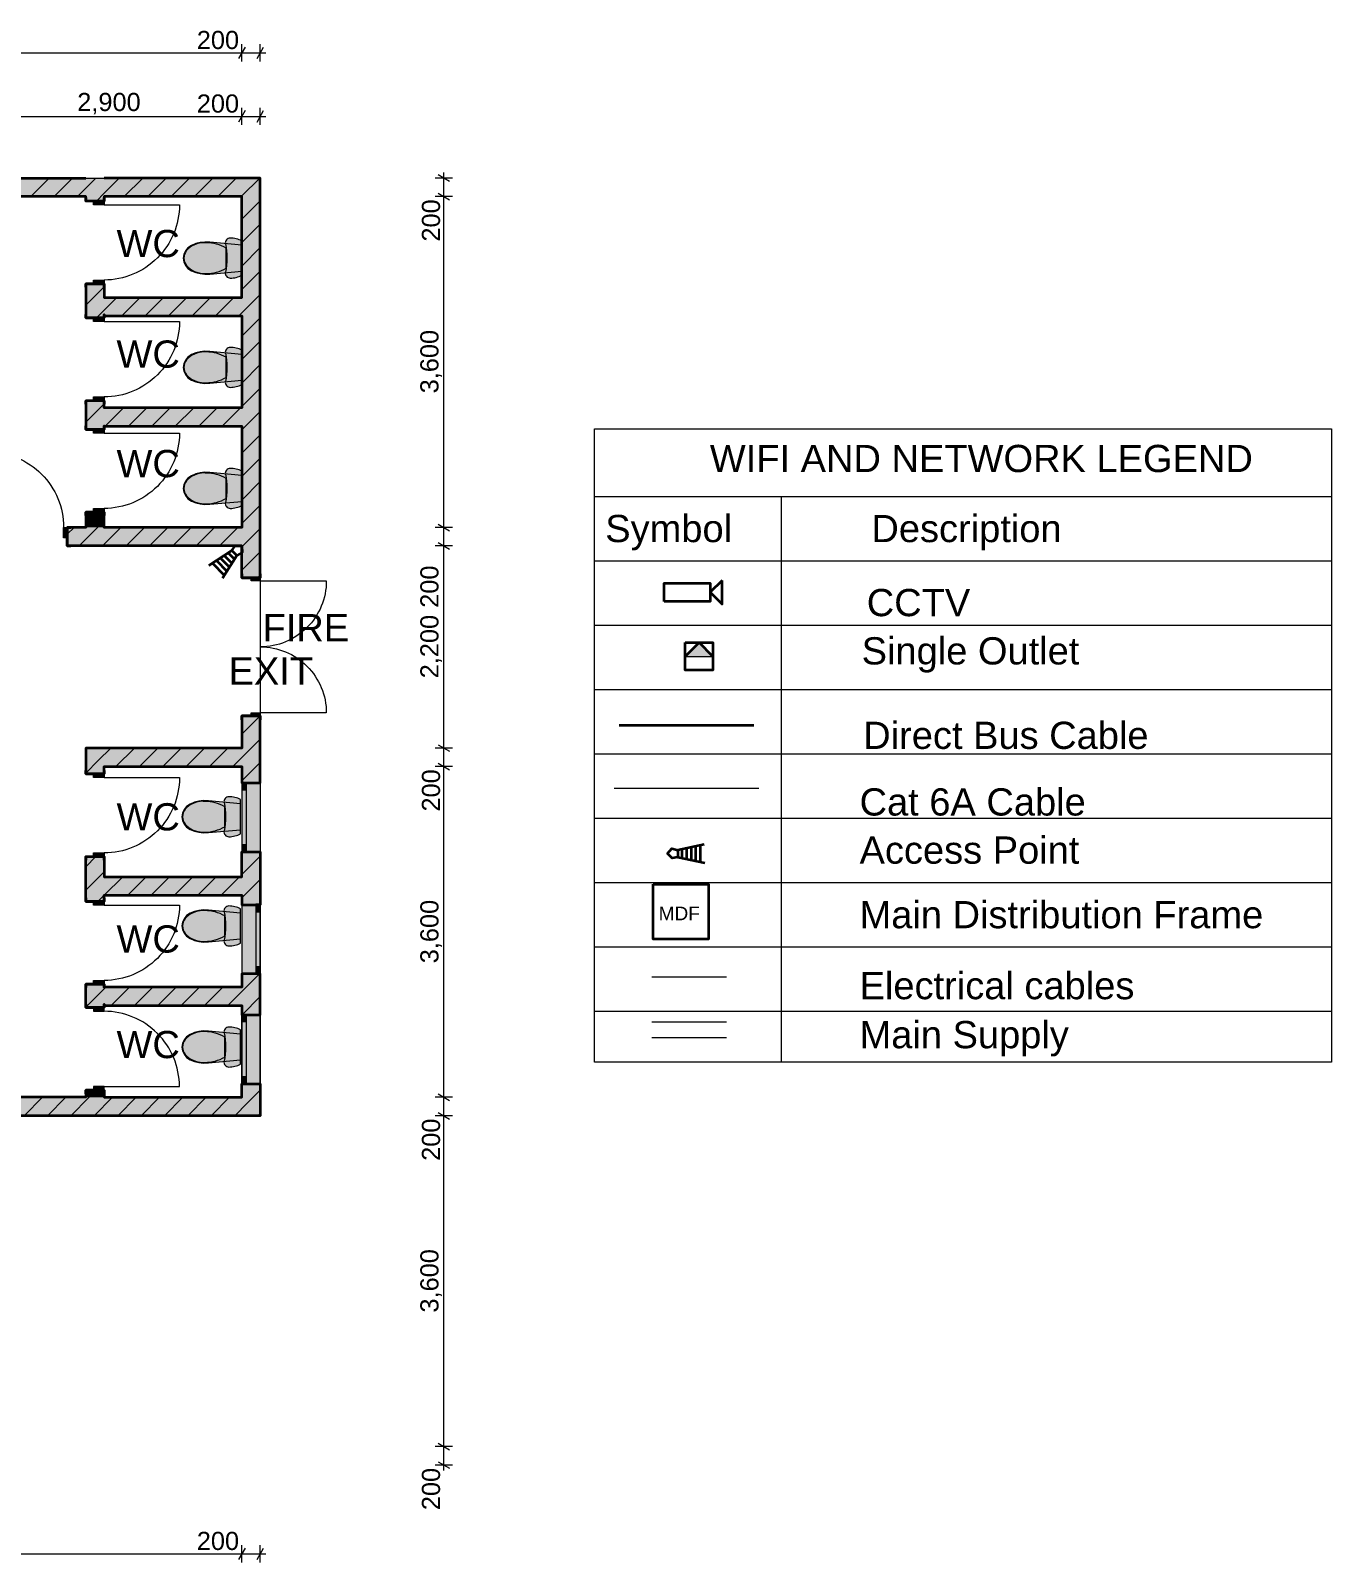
# Model space of a CAD drawing. Header units: millimetres. Extents: x 0.6 to 15.6, y 0.6 to 9.9.
# Drawn here: x 10 to 15.58, y 2.85 to 9.41 of the extents above; entities that cross this region are included whole.
import ezdxf

# ---------------------------------------------------------------- set-up
doc = ezdxf.new("R2010")
doc.units = ezdxf.units.MM
doc.layers.add('PDF_Geometry', color=7, linetype='Continuous', true_color=0x029e21)
doc.layers.add('PDF_Solid Fills', color=7, linetype='Continuous', true_color=0xffffff)
doc.layers.add('PDF_Text', color=7, linetype='Continuous')
doc.styles.add('PDF Arial-BoldMT', font='arial.ttf')
doc.styles.add('PDF ArialMT', font='arial.ttf')

msp = doc.modelspace()

# ---------------------------------------------------------------- hatches: boundary and pattern name
at = {"layer": 'PDF_Solid Fills', "transparency": 33554559}
for points in [[(10.2396, 8.7761), (10.3183, 8.7761), (10.3183, 8.6779), (10.2731, 8.6779), (10.2396, 8.6779)], [(10.9089, 8.7761), (10.9876, 8.7761), (10.9876, 7.0635), (10.9483, 7.0635), (10.9089, 7.0635)], [(10.7304, 8.5001), (10.7506, 8.5023), (10.7709, 8.5017), (10.9089, 8.4889), (10.9089, 8.3779), (10.7709, 8.3652), (10.7506, 8.3646), (10.7304, 8.3667), (10.7108, 8.3716), (10.6923, 8.3791), (10.6777, 8.3892), (10.6665, 8.4022), (10.6594, 8.4173), (10.6569, 8.4334), (10.6594, 8.4496), (10.6665, 8.4647), (10.6777, 8.4777), (10.6923, 8.4877), (10.7108, 8.4952)], [(10.9089, 8.5069), (10.9089, 8.3599), (10.903, 8.3571), (10.8969, 8.3546), (10.8907, 8.3526), (10.8843, 8.3509), (10.8779, 8.3495), (10.8714, 8.3486), (10.8649, 8.348), (10.8583, 8.3478), (10.8538, 8.3483), (10.8494, 8.3498), (10.8456, 8.3522), (10.8423, 8.3554), (10.8398, 8.3592), (10.8382, 8.3635), (10.8376, 8.368), (10.8381, 8.3726), (10.8407, 8.3877), (10.8426, 8.4029), (10.8438, 8.4181), (10.8442, 8.4334), (10.8438, 8.4487), (10.8426, 8.464), (10.8407, 8.4792), (10.8381, 8.4942), (10.8376, 8.4988), (10.8382, 8.5033), (10.8398, 8.5076), (10.8423, 8.5114), (10.8456, 8.5146), (10.8494, 8.5171), (10.8538, 8.5185), (10.8583, 8.519), (10.8649, 8.5189), (10.8714, 8.5183), (10.8779, 8.5173), (10.8843, 8.516), (10.8907, 8.5143), (10.8969, 8.5122), (10.903, 8.5097)], [(10.2396, 8.1771), (10.2396, 8.3236), (10.2731, 8.3236), (10.3183, 8.3236), (10.3183, 8.1771), (10.2731, 8.1771)], [(10.7304, 8.0322), (10.7506, 8.0343), (10.7709, 8.0337), (10.9089, 8.021), (10.9089, 7.91), (10.7709, 7.8972), (10.7506, 7.8966), (10.7304, 7.8988), (10.7108, 7.9037), (10.6923, 7.9111), (10.6777, 7.9212), (10.6665, 7.9342), (10.6594, 7.9493), (10.6569, 7.9655), (10.6594, 7.9816), (10.6665, 7.9967), (10.6777, 8.0097), (10.6923, 8.0198), (10.7108, 8.0273)], [(10.9089, 8.039), (10.9089, 7.8919), (10.903, 7.8891), (10.8969, 7.8867), (10.8907, 7.8846), (10.8843, 7.8829), (10.8779, 7.8816), (10.8714, 7.8806), (10.8649, 7.88), (10.8583, 7.8798), (10.8538, 7.8803), (10.8494, 7.8818), (10.8456, 7.8842), (10.8423, 7.8874), (10.8398, 7.8913), (10.8382, 7.8956), (10.8376, 7.9001), (10.8381, 7.9046), (10.8407, 7.9197), (10.8426, 7.9349), (10.8438, 7.9502), (10.8442, 7.9655), (10.8438, 7.9808), (10.8426, 7.996), (10.8407, 8.0112), (10.8381, 8.0263), (10.8376, 8.0308), (10.8382, 8.0354), (10.8398, 8.0397), (10.8423, 8.0435), (10.8456, 8.0467), (10.8494, 8.0491), (10.8538, 8.0506), (10.8583, 8.0511), (10.8649, 8.0509), (10.8714, 8.0503), (10.8779, 8.0494), (10.8843, 8.048), (10.8907, 8.0463), (10.8969, 8.0442), (10.903, 8.0418)], [(10.2396, 7.6998), (10.2396, 7.8227), (10.2731, 7.8227), (10.3183, 7.8227), (10.3183, 7.6998), (10.2731, 7.6998)], [(10.7304, 7.5138), (10.7506, 7.5159), (10.7709, 7.5153), (10.9089, 7.5026), (10.9089, 7.3916), (10.7709, 7.3788), (10.7506, 7.3782), (10.7304, 7.3804), (10.7108, 7.3853), (10.6923, 7.3927), (10.6777, 7.4028), (10.6665, 7.4159), (10.6594, 7.4309), (10.6569, 7.4471), (10.6594, 7.4633), (10.6665, 7.4783), (10.6777, 7.4913), (10.6923, 7.5014), (10.7108, 7.5089)], [(10.9089, 7.5206), (10.9089, 7.3736), (10.903, 7.3708), (10.8969, 7.3683), (10.8907, 7.3662), (10.8843, 7.3645), (10.8779, 7.3632), (10.8714, 7.3622), (10.8649, 7.3616), (10.8583, 7.3614), (10.8538, 7.362), (10.8494, 7.3635), (10.8456, 7.3659), (10.8423, 7.369), (10.8398, 7.3729), (10.8382, 7.3772), (10.8376, 7.3817), (10.8381, 7.3862), (10.8407, 7.4013), (10.8426, 7.4165), (10.8438, 7.4318), (10.8442, 7.4471), (10.8438, 7.4624), (10.8426, 7.4777), (10.8407, 7.4928), (10.8381, 7.5079), (10.8376, 7.5125), (10.8382, 7.517), (10.8398, 7.5213), (10.8423, 7.5251), (10.8456, 7.5283), (10.8494, 7.5307), (10.8538, 7.5322), (10.8583, 7.5327), (10.8649, 7.5325), (10.8714, 7.532), (10.8779, 7.531), (10.8843, 7.5296), (10.8907, 7.5279), (10.8969, 7.5259), (10.903, 7.5234)], [(10.2396, 7.28), (10.2396, 7.3455), (10.2731, 7.3455), (10.3183, 7.3455), (10.3183, 7.28)], [(10.1607, 7.2348), (10.1607, 7.28), (10.9089, 7.28), (10.9089, 7.2013), (10.1607, 7.2013)], [(10.9089, 6.1856), (10.9089, 6.4729), (10.9483, 6.4729), (10.9876, 6.4729), (10.9876, 6.1856), (10.9286, 6.1856)], [(10.2396, 6.3351), (10.3183, 6.2564), (10.3183, 6.2242), (10.2731, 6.2242), (10.2396, 6.2242)], [(10.9089, 5.8903), (10.9089, 6.1856), (10.9286, 6.1856), (10.9876, 6.1856), (10.9876, 5.8903), (10.9286, 5.8903)], [(10.7247, 6.1075), (10.7449, 6.1097), (10.7652, 6.1091), (10.9032, 6.0963), (10.9032, 5.9853), (10.7652, 5.9726), (10.7449, 5.972), (10.7247, 5.9741), (10.7051, 5.979), (10.6866, 5.9865), (10.672, 5.9966), (10.6607, 6.0096), (10.6537, 6.0247), (10.6512, 6.0408), (10.6537, 6.057), (10.6607, 6.0721), (10.672, 6.0851), (10.6866, 6.0952), (10.7051, 6.1027)], [(10.9032, 6.1144), (10.9032, 5.9673), (10.8972, 5.9645), (10.8911, 5.9621), (10.8849, 5.96), (10.8786, 5.9583), (10.8722, 5.957), (10.8657, 5.956), (10.8592, 5.9554), (10.8526, 5.9552), (10.8481, 5.9557), (10.8437, 5.9572), (10.8398, 5.9596), (10.8366, 5.9628), (10.8341, 5.9666), (10.8325, 5.9709), (10.8319, 5.9755), (10.8323, 5.98), (10.835, 5.9951), (10.8369, 6.0103), (10.8381, 6.0255), (10.8385, 6.0408), (10.8381, 6.0561), (10.8369, 6.0714), (10.835, 6.0866), (10.8323, 6.1017), (10.8319, 6.1062), (10.8325, 6.1107), (10.8341, 6.115), (10.8366, 6.1189), (10.8398, 6.1221), (10.8437, 6.1245), (10.8481, 6.126), (10.8526, 6.1265), (10.8592, 6.1263), (10.8657, 6.1257), (10.8722, 6.1247), (10.8786, 6.1234), (10.8849, 6.1217), (10.8911, 6.1196), (10.8972, 6.1171)], [(10.2396, 5.6782), (10.2396, 5.8698), (10.2731, 5.8698), (10.3183, 5.8698), (10.3183, 5.6782), (10.2731, 5.6782)], [(10.9089, 5.6637), (10.9089, 5.8903), (10.9286, 5.8903), (10.9876, 5.8903), (10.9876, 5.6637), (10.968, 5.6637)], [(10.9032, 5.6464), (10.9032, 5.4994), (10.8972, 5.4966), (10.8911, 5.4941), (10.8849, 5.492), (10.8786, 5.4903), (10.8722, 5.489), (10.8657, 5.488), (10.8592, 5.4875), (10.8526, 5.4873), (10.8481, 5.4878), (10.8437, 5.4893), (10.8398, 5.4917), (10.8366, 5.4949), (10.8341, 5.4987), (10.8325, 5.503), (10.8319, 5.5075), (10.8323, 5.5121), (10.835, 5.5271), (10.8369, 5.5423), (10.8381, 5.5576), (10.8385, 5.5729), (10.8381, 5.5882), (10.8369, 5.6034), (10.835, 5.6186), (10.8323, 5.6337), (10.8319, 5.6383), (10.8325, 5.6428), (10.8341, 5.6471), (10.8366, 5.6509), (10.8398, 5.6541), (10.8437, 5.6565), (10.8481, 5.658), (10.8526, 5.6585), (10.8592, 5.6583), (10.8657, 5.6577), (10.8722, 5.6568), (10.8786, 5.6555), (10.8849, 5.6537), (10.8911, 5.6517), (10.8972, 5.6492)], [(10.9876, 5.3684), (10.968, 5.3684), (10.9089, 5.3684), (10.9089, 5.6637), (10.968, 5.6637), (10.9876, 5.6637)], [(10.7247, 5.6396), (10.7449, 5.6418), (10.7652, 5.6411), (10.9032, 5.6284), (10.9032, 5.5174), (10.7652, 5.5046), (10.7449, 5.504), (10.7247, 5.5062), (10.7051, 5.5111), (10.6866, 5.5186), (10.672, 5.5286), (10.6607, 5.5416), (10.6537, 5.5567), (10.6512, 5.5729), (10.6537, 5.589), (10.6607, 5.6041), (10.672, 5.6171), (10.6866, 5.6272), (10.7051, 5.6347)], [(10.2396, 5.2233), (10.2396, 5.3239), (10.2731, 5.3239), (10.3183, 5.3239), (10.3183, 5.2233), (10.2731, 5.2233)], [(10.968, 5.3684), (10.9876, 5.3684), (10.9876, 5.1927), (10.9286, 5.1927), (10.9089, 5.1927), (10.9089, 5.3684)], [(10.9089, 5.1927), (10.9286, 5.1927), (10.9876, 5.1927), (10.9876, 4.8975), (10.9286, 4.8975), (10.9089, 4.8975)], [(10.7247, 5.1212), (10.7449, 5.1234), (10.7652, 5.1227), (10.9032, 5.11), (10.9032, 4.999), (10.7652, 4.9863), (10.7449, 4.9856), (10.7247, 4.9878), (10.7051, 4.9927), (10.6866, 5.0002), (10.672, 5.0103), (10.6607, 5.0232), (10.6537, 5.0384), (10.6512, 5.0545), (10.6537, 5.0706), (10.6607, 5.0858), (10.672, 5.0988), (10.6866, 5.1088), (10.7051, 5.1163)], [(10.9032, 5.1281), (10.9032, 4.981), (10.8972, 4.9782), (10.8911, 4.9757), (10.8849, 4.9736), (10.8786, 4.9719), (10.8722, 4.9706), (10.8657, 4.9697), (10.8592, 4.9691), (10.8526, 4.9689), (10.8481, 4.9694), (10.8437, 4.9709), (10.8398, 4.9733), (10.8366, 4.9765), (10.8341, 4.9803), (10.8325, 4.9846), (10.8319, 4.9891), (10.8323, 4.9937), (10.835, 5.0088), (10.8369, 5.024), (10.8381, 5.0392), (10.8385, 5.0545), (10.8381, 5.0698), (10.8369, 5.0851), (10.835, 5.1003), (10.8323, 5.1153), (10.8319, 5.1199), (10.8325, 5.1244), (10.8341, 5.1287), (10.8366, 5.1325), (10.8398, 5.1357), (10.8437, 5.1381), (10.8481, 5.1396), (10.8526, 5.1401), (10.8592, 5.1399), (10.8657, 5.1393), (10.8722, 5.1384), (10.8786, 5.1371), (10.8849, 5.1354), (10.8911, 5.1333), (10.8972, 5.1308)], [(10.2396, 4.8391), (10.2396, 4.869), (10.2731, 4.869), (10.3183, 4.869), (10.3183, 4.8391)], [(10.9089, 4.8391), (10.9089, 4.8975), (10.9286, 4.8975), (10.9876, 4.8975), (10.9876, 4.7603)], [(10.9089, 4.8391), (10.9876, 4.7603), (8.4906, 4.7603), (8.4906, 4.78), (8.4906, 4.8391)]]:
    msp.add_hatch(color=256, dxfattribs=at).paths.add_polyline_path(points)

# ---------------------------------------------------------------- linework, layer by layer
at = {"layer": 'PDF_Geometry', "color": 7, "lineweight": 13}
for points in [[(10.9231, 9.3372), (10.8947, 9.288)], [(10.9089, 9.2757), (10.9089, 9.3495)], [(10.9734, 9.288), (11.0019, 9.3372)], [(10.9876, 9.2757), (10.9876, 9.3495)], [(1.3572, 9.3126), (1.3813, 9.3126), (1.46, 9.3126), (10.9089, 9.3126), (10.9876, 9.3126), (11.0117, 9.3126)], [(10.9231, 9.065), (10.8947, 9.0158)], [(10.9089, 9.0035), (10.9089, 9.0773)], [(10.9734, 9.0158), (11.0019, 9.065)], [(10.9876, 9.0035), (10.9876, 9.0773)], [(1.3572, 9.0404), (1.3813, 9.0404), (1.46, 9.0404), (2.8774, 9.0404), (2.9561, 9.0404), (3.901, 9.0404), (3.9797, 9.0404), (5.1608, 9.0404), (5.2396, 9.0404), (6.4207, 9.0404), (6.4994, 9.0404), (9.6884, 9.0404), (9.7672, 9.0404), (10.9089, 9.0404), (10.9876, 9.0404), (11.0117, 9.0404)], [(11.7734, 3.2402), (11.7734, 3.2643), (11.7734, 3.343), (11.7734, 4.7603), (11.7734, 4.8391), (11.7734, 6.2564), (11.7734, 6.3351), (11.7734, 7.2013), (11.7734, 7.28), (11.7734, 8.6974), (11.7734, 8.7761), (11.7734, 8.8002)], [(11.8103, 8.7761), (11.7365, 8.7761)], [(11.798, 8.7619), (11.7488, 8.7903)], [(11.8103, 8.6974), (11.7365, 8.6974)], [(11.7488, 8.7116), (11.798, 8.6832)], [(12.4187, 7.4129), (15.5751, 7.4129)], [(13.2184, 7.4129), (13.2184, 4.9902)], [(11.7488, 7.2942), (11.798, 7.2658)], [(11.8103, 7.28), (11.7365, 7.28)], [(11.8103, 7.2013), (11.7365, 7.2013)], [(11.7488, 7.2155), (11.798, 7.1871)], [(12.4187, 7.1373), (15.5751, 7.1373)], [(12.4187, 6.8618), (15.5751, 6.8618)], [(12.4187, 6.5862), (15.5751, 6.5862)], [(11.8103, 6.3351), (11.7365, 6.3351)], [(11.7488, 6.3494), (11.798, 6.3209)], [(12.4187, 6.3106), (15.5751, 6.3106)], [(11.8103, 6.2564), (11.7365, 6.2564)], [(11.7488, 6.2706), (11.798, 6.2422)], [(12.4187, 6.035), (15.5751, 6.035)], [(12.4187, 5.7594), (15.5751, 5.7594)], [(12.4187, 5.4838), (15.5751, 5.4838)], [(12.6641, 5.3553), (12.9848, 5.3553)], [(12.4187, 5.2082), (15.5751, 5.2082)], [(12.6641, 5.1618), (12.9848, 5.1618)], [(12.6641, 5.0952), (12.9848, 5.0952)], [(11.8103, 4.8391), (11.7365, 4.8391)], [(11.7488, 4.8533), (11.798, 4.8249)], [(11.8103, 4.7603), (11.7365, 4.7603)], [(11.7488, 4.7745), (11.798, 4.7461)], [(11.7488, 3.3572), (11.798, 3.3288)], [(11.8103, 3.343), (11.7365, 3.343)], [(11.8103, 3.2643), (11.7365, 3.2643)], [(11.7488, 3.2785), (11.798, 3.2501)], [(10.9231, 2.9088), (10.8947, 2.8596)], [(10.9089, 2.8473), (10.9089, 2.9212)], [(10.9734, 2.8596), (11.0019, 2.9088)], [(10.9876, 2.8473), (10.9876, 2.9212)], [(1.3572, 2.8842), (1.3813, 2.8842), (1.46, 2.8842), (2.8774, 2.8842), (2.9561, 2.8842), (3.901, 2.8842), (3.9797, 2.8842), (6.4207, 2.8842), (6.4994, 2.8842), (7.6805, 2.8842), (7.7593, 2.8842), (10.9089, 2.8842), (10.9876, 2.8842), (11.0117, 2.8842)]]:
    msp.add_lwpolyline(points, dxfattribs=at)
at = {"layer": 'PDF_Geometry', "color": 123, "lineweight": 18, "true_color": 0x71cebe}
msp.add_lwpolyline([(1.3813, 8.7761), (10.9876, 8.7761), (10.9876, 4.7603), (6.4994, 4.7603), (6.4994, 3.2643), (5.1608, 3.2643), (5.1608, 4.7603), (1.3813, 4.7603)], close=True, dxfattribs=at)
at = {"layer": 'PDF_Geometry', "color": 7, "lineweight": 35}
for points in [[(9.8064, 7.2013), (9.4281, 7.2013), (9.4281, 7.2308), (9.686, 7.2308), (9.686, 7.2505), (9.4281, 7.2505), (9.4281, 7.28), (9.6884, 7.28), (9.6884, 8.6974), (9.0624, 8.6974), (9.0624, 8.7171), (9.0624, 8.7761), (9.6884, 8.7761), (9.7672, 8.7761), (10.2396, 8.7761)], [(10.9876, 7.0635), (10.9483, 7.0635), (10.9876, 7.0635), (10.9876, 7.0804), (10.9876, 7.0635), (10.9876, 8.7761), (10.9089, 8.7761), (10.3183, 8.7761)], [(10.3183, 8.3236), (10.2731, 8.3236), (10.3183, 8.3236), (10.3183, 8.309), (10.3183, 8.3236), (10.3183, 8.2643), (10.9089, 8.2643), (10.9089, 8.6974), (10.3183, 8.6974), (10.3183, 8.6779), (10.2731, 8.6779), (10.2396, 8.6779), (10.2396, 8.6974), (9.7672, 8.6974), (9.7672, 7.28), (9.8064, 7.28), (9.8064, 7.2348), (9.8064, 7.2013), (9.7918, 7.2013), (9.8064, 7.2013), (9.8064, 7.2348), (9.8064, 7.28), (9.7918, 7.28), (9.8064, 7.28)], [(10.3183, 8.6779), (10.3183, 8.6925), (10.3183, 8.6779), (10.2731, 8.6779), (10.2396, 8.6779), (10.2396, 8.6925), (10.2396, 8.6779)], [(10.2396, 8.3236), (10.2396, 8.309), (10.2396, 8.3236), (10.2731, 8.3236), (10.2396, 8.3236), (10.2396, 8.1771)], [(10.3183, 8.1771), (10.3183, 8.1856), (10.9089, 8.1856), (10.9089, 7.7919), (10.3183, 7.7919), (10.3183, 7.8227), (10.2731, 7.8227), (10.2396, 7.8227), (10.2396, 7.8082), (10.2396, 7.8227)], [(10.3183, 7.8227), (10.3183, 7.8082), (10.3183, 7.8227), (10.2731, 7.8227), (10.2396, 7.8227), (10.2396, 7.6998), (10.2396, 7.7144), (10.2396, 7.6998), (10.2731, 7.6998), (10.3183, 7.6998), (10.3183, 7.7144), (10.3183, 7.6998), (10.2731, 7.6998), (10.2396, 7.6998)], [(10.3183, 7.6998), (10.3183, 7.7131), (10.9089, 7.7131), (10.9089, 7.28), (10.3183, 7.28), (10.3183, 7.3455), (10.2731, 7.3455), (10.2396, 7.3455), (10.2396, 7.3309), (10.2396, 7.3455), (10.2396, 7.28), (10.1607, 7.28), (10.1607, 7.2348), (10.1607, 7.2013), (10.1607, 7.2348), (10.1607, 7.28), (10.1753, 7.28), (10.1607, 7.28)], [(10.3183, 7.3455), (10.3183, 7.3309), (10.3183, 7.3455), (10.2731, 7.3455), (10.2396, 7.3455)], [(10.9089, 7.0635), (10.9483, 7.0635), (10.9089, 7.0635), (10.9089, 7.0804), (10.9089, 7.0635), (10.9089, 7.2013), (10.1607, 7.2013), (10.1753, 7.2013), (10.1607, 7.2013)], [(10.9089, 6.4729), (10.9089, 6.3351), (10.2396, 6.3351), (10.2396, 6.2242), (10.2396, 6.2387), (10.2396, 6.2242)], [(10.3183, 6.2242), (10.2731, 6.2242), (10.2396, 6.2242), (10.2731, 6.2242), (10.3183, 6.2242), (10.3183, 6.2387), (10.3183, 6.2242), (10.3183, 6.2564), (10.9089, 6.2564), (10.9089, 6.1856), (10.9286, 6.1856), (10.9876, 6.1856), (10.9876, 6.4729), (10.9483, 6.4729), (10.9089, 6.4729), (10.9089, 6.456), (10.9089, 6.4729), (10.9483, 6.4729), (10.9876, 6.4729), (10.9876, 6.456), (10.9876, 6.4729)], [(10.2396, 4.869), (10.2731, 4.869), (10.2396, 4.869), (10.2396, 4.8544), (10.2396, 4.869), (10.2396, 4.8391), (9.7672, 4.8391), (9.7672, 6.3351), (8.3011, 6.3351), (8.3156, 6.3351), (8.3011, 6.3351)], [(10.9089, 6.1856), (10.9286, 6.1856)], [(10.2396, 5.8698), (10.2396, 5.8553), (10.2396, 5.8698), (10.2731, 5.8698), (10.3183, 5.8698), (10.3183, 5.784), (10.9089, 5.784), (10.9089, 5.8903), (10.9286, 5.8903), (10.9876, 5.8903), (10.9876, 5.6637), (10.968, 5.6637)], [(10.2396, 5.6782), (10.2731, 5.6782), (10.2396, 5.6782), (10.2396, 5.6928), (10.2396, 5.6782), (10.2396, 5.8698), (10.2731, 5.8698), (10.3183, 5.8698), (10.3183, 5.8553), (10.3183, 5.8698)], [(10.9089, 5.8903), (10.9286, 5.8903)], [(10.3183, 5.6782), (10.2731, 5.6782), (10.3183, 5.6782), (10.3183, 5.6928), (10.3183, 5.6782), (10.3183, 5.7052), (10.9089, 5.7052), (10.9089, 5.6637), (10.968, 5.6637), (10.9876, 5.6637)], [(10.3183, 5.2233), (10.2731, 5.2233), (10.2396, 5.2233), (10.2731, 5.2233), (10.3183, 5.2233), (10.3183, 5.2379), (10.3183, 5.2233), (10.3183, 5.2328), (10.9089, 5.2328), (10.9089, 5.1927), (10.9286, 5.1927), (10.9876, 5.1927), (10.9876, 5.3684), (10.968, 5.3684), (10.9089, 5.3684), (10.9089, 5.3115), (10.3183, 5.3115), (10.3183, 5.3239), (10.2731, 5.3239), (10.2396, 5.3239), (10.2396, 5.3094), (10.2396, 5.3239)], [(10.2396, 5.2233), (10.2396, 5.2379), (10.2396, 5.2233), (10.2396, 5.3239), (10.2731, 5.3239), (10.3183, 5.3239), (10.3183, 5.3094), (10.3183, 5.3239)], [(10.9876, 5.3684), (10.968, 5.3684)], [(10.9089, 5.1927), (10.9286, 5.1927)], [(10.3183, 4.869), (10.2731, 4.869), (10.3183, 4.869), (10.3183, 4.8544), (10.3183, 4.869), (10.3183, 4.8391), (10.9089, 4.8391), (10.9089, 4.8975), (10.9286, 4.8975), (10.9876, 4.8975), (10.9876, 4.7603), (8.4906, 4.7603), (8.4906, 4.78)], [(10.9089, 4.8975), (10.9286, 4.8975)]]:
    msp.add_lwpolyline(points, dxfattribs=at)
at = {"layer": 'PDF_Geometry', "color": 21, "lineweight": 9, "true_color": 0xff9955}
for points in [[(10.0041, 8.6974), (10.0829, 8.7761)], [(10.1044, 8.6974), (10.1831, 8.7761)], [(10.2046, 8.6974), (10.2396, 8.7324), (10.2833, 8.7761)], [(10.2854, 8.6779), (10.3183, 8.7109), (10.3835, 8.7761)], [(10.405, 8.6974), (10.4838, 8.7761)], [(10.5052, 8.6974), (10.584, 8.7761)], [(10.6055, 8.6974), (10.6842, 8.7761)], [(10.7057, 8.6974), (10.7844, 8.7761)], [(10.8059, 8.6974), (10.8846, 8.7761)], [(10.9061, 8.6974), (10.9089, 8.7001), (10.9849, 8.7761)], [(10.9876, 8.6787), (10.9089, 8.5999)], [(10.9876, 8.5784), (10.9089, 8.4997)], [(10.9876, 8.4782), (10.9089, 8.3995)], [(10.9876, 8.378), (10.9089, 8.2993)], [(10.3183, 8.31), (10.2396, 8.2313)], [(10.9876, 8.2778), (10.9089, 8.199), (10.8954, 8.1856)], [(10.3728, 8.2643), (10.3183, 8.2098), (10.2856, 8.1771)], [(10.3943, 8.1856), (10.4731, 8.2643)], [(10.4945, 8.1856), (10.5733, 8.2643)], [(10.5948, 8.1856), (10.6735, 8.2643)], [(10.695, 8.1856), (10.7737, 8.2643)], [(10.7952, 8.1856), (10.8739, 8.2643)], [(10.9876, 8.1776), (10.9089, 8.0988)], [(10.9876, 8.0773), (10.9089, 7.9986)], [(10.9876, 7.9771), (10.9089, 7.8984)], [(10.9876, 7.8769), (10.9089, 7.7982)], [(10.3183, 7.8089), (10.2396, 7.7302)], [(10.3228, 7.7131), (10.4015, 7.7919)], [(10.423, 7.7131), (10.5017, 7.7919)], [(10.5232, 7.7131), (10.6019, 7.7919)], [(10.6234, 7.7131), (10.7022, 7.7919)], [(10.7236, 7.7131), (10.8024, 7.7919)], [(10.8239, 7.7131), (10.9026, 7.7919)], [(10.9876, 7.7767), (10.9089, 7.6979)], [(10.3183, 7.7087), (10.3095, 7.6998)], [(10.9876, 7.6764), (10.9089, 7.5977)], [(10.9876, 7.5762), (10.9089, 7.4975)], [(10.9876, 7.476), (10.9089, 7.3973)], [(10.9876, 7.3758), (10.9089, 7.297)], [(10.3183, 7.3078), (10.2905, 7.28), (10.2118, 7.2013)], [(10.2558, 7.3455), (10.2396, 7.3293)], [(10.1904, 7.28), (10.1607, 7.2505)], [(10.3908, 7.28), (10.312, 7.2013)], [(10.491, 7.28), (10.4123, 7.2013)], [(10.5912, 7.28), (10.5125, 7.2013)], [(10.6915, 7.28), (10.6127, 7.2013)], [(10.7917, 7.28), (10.7129, 7.2013)], [(10.8919, 7.28), (10.8131, 7.2013)], [(10.9876, 7.2756), (10.9089, 7.1968)], [(10.9876, 7.1753), (10.9089, 7.0966)], [(10.9876, 7.0751), (10.976, 7.0635)], [(10.9868, 6.4729), (10.9089, 6.3951)], [(10.9876, 6.3736), (10.9089, 6.2949), (10.8705, 6.2564)], [(10.3479, 6.3351), (10.2937, 6.281), (10.2396, 6.2269)], [(10.2477, 6.3351), (10.2436, 6.3311), (10.2396, 6.3271)], [(10.4481, 6.3351), (10.3694, 6.2564)], [(10.5483, 6.3351), (10.4696, 6.2564)], [(10.6485, 6.3351), (10.5698, 6.2564)], [(10.7488, 6.3351), (10.67, 6.2564)], [(10.849, 6.3351), (10.7702, 6.2564)], [(10.9876, 6.2734), (10.9089, 6.1946)], [(10.2834, 5.8698), (10.2396, 5.826)], [(10.9876, 5.8725), (10.9089, 5.7938)], [(10.3183, 5.8045), (10.2396, 5.7258)], [(10.3193, 5.7052), (10.398, 5.784)], [(10.4195, 5.7052), (10.4982, 5.784)], [(10.5197, 5.7052), (10.5985, 5.784)], [(10.62, 5.7052), (10.6987, 5.784)], [(10.7202, 5.7052), (10.7989, 5.784)], [(10.8204, 5.7052), (10.8991, 5.784)], [(10.9876, 5.7723), (10.9089, 5.6935)], [(10.3183, 5.7043), (10.2923, 5.6782)], [(10.9876, 5.6721), (10.9793, 5.6637)], [(10.9846, 5.3684), (10.9089, 5.2927), (10.8491, 5.2328)], [(10.2396, 5.2247), (10.3183, 5.3034), (10.3265, 5.3115)], [(10.348, 5.2328), (10.4267, 5.3115)], [(10.4481, 5.2328), (10.5269, 5.3115)], [(10.5484, 5.2328), (10.6271, 5.3115)], [(10.6486, 5.2328), (10.7273, 5.3115)], [(10.7488, 5.2328), (10.8276, 5.3115)], [(10.9876, 5.2712), (10.9092, 5.1927)], [(10.2848, 4.869), (10.2549, 4.8391), (10.1761, 4.7603)], [(10.9146, 4.8975), (10.9089, 4.8918)], [(10.9876, 4.8703), (10.9327, 4.8153)], [(10.0544, 4.8391), (9.9757, 4.7603)], [(10.1547, 4.8391), (10.0759, 4.7603)], [(10.3551, 4.8391), (10.2764, 4.7603)], [(10.4554, 4.8391), (10.3766, 4.7603)], [(10.5555, 4.8391), (10.4768, 4.7603)], [(10.6558, 4.8391), (10.577, 4.7603)], [(10.756, 4.8391), (10.6772, 4.7603)], [(10.8562, 4.8391), (10.7775, 4.7603)], [(10.9327, 4.8153), (10.8777, 4.7603)], [(10.9828, 4.7652), (10.9779, 4.7603)], [(10.9876, 4.7701), (10.9828, 4.7652)]]:
    msp.add_lwpolyline(points, dxfattribs=at)
at = {"layer": 'PDF_Geometry', "color": 30, "lineweight": 20, "true_color": 0xff6600}
for points in [[(10.3183, 8.6779), (10.3183, 8.6621), (10.2731, 8.6621), (10.2731, 8.6779)], [(10.2731, 8.3236), (10.2731, 8.3393), (10.3183, 8.3393), (10.3183, 8.3236)], [(10.3183, 8.1771), (10.3183, 8.1613), (10.2731, 8.1613), (10.2731, 8.1771)], [(10.2731, 7.8227), (10.2731, 7.8385), (10.3183, 7.8385), (10.3183, 7.8227)], [(10.3183, 7.6998), (10.3183, 7.6841), (10.2731, 7.6841), (10.2731, 7.6998)], [(10.2731, 7.3455), (10.2731, 7.3612), (10.3183, 7.3612), (10.3183, 7.3455)], [(10.1607, 7.2348), (10.145, 7.2348), (10.145, 7.28), (10.1607, 7.28)], [(10.9876, 7.0635), (10.9876, 7.0509), (10.9483, 7.0509), (10.9483, 7.0635)], [(10.9483, 6.4729), (10.9483, 6.4855), (10.9876, 6.4855), (10.9876, 6.4729)], [(10.3183, 6.2242), (10.3183, 6.2084), (10.2731, 6.2084), (10.2731, 6.2242)], [(10.2731, 5.8698), (10.2731, 5.8856), (10.3183, 5.8856), (10.3183, 5.8698)], [(10.3183, 5.6782), (10.3183, 5.6625), (10.2731, 5.6625), (10.2731, 5.6782)], [(10.2731, 5.3239), (10.2731, 5.3397), (10.3183, 5.3397), (10.3183, 5.3239)], [(10.2731, 5.2233), (10.2731, 5.2075), (10.3183, 5.2075), (10.3183, 5.2233)], [(10.3183, 4.869), (10.3183, 4.8847), (10.2731, 4.8847), (10.2731, 4.869)]]:
    msp.add_lwpolyline(points, close=True, dxfattribs=at)
at = {"layer": 'PDF_Geometry', "color": 30, "lineweight": 18, "true_color": 0xff6600}
for points in [[(10.3183, 8.6621), (10.6412, 8.6621, -0.41423), (10.3183, 8.3393)], [(10.3183, 8.1613), (10.6412, 8.1613, -0.414225), (10.3183, 7.8385)], [(10.3183, 7.6841), (10.6412, 7.6841, -0.414238), (10.3183, 7.3612)], [(9.8222, 7.28), (9.8222, 7.6029, -0.414238), (10.145, 7.28)], [(10.9876, 7.0509), (11.2703, 7.0509, -0.414223), (10.9876, 6.7682, -0.414275), (11.2703, 6.4855), (10.9876, 6.4855)], [(10.3183, 6.2084), (10.6412, 6.2084, -0.414239), (10.3183, 5.8856)], [(10.3183, 5.6625), (10.6412, 5.6625, -0.414239), (10.3183, 5.3397)], [(10.3183, 4.8847), (10.6412, 4.8847, 0.414238), (10.3183, 5.2075)]]:
    msp.add_lwpolyline(points, format="xyb", dxfattribs=at)
at = {"layer": 'PDF_Geometry', "color": 6, "lineweight": 20}
for points in [[(10.7304, 8.5001), (10.7108, 8.4952), (10.6923, 8.4877), (10.6777, 8.4777), (10.6665, 8.4647), (10.6594, 8.4496), (10.6569, 8.4334), (10.6594, 8.4173), (10.6665, 8.4022), (10.6777, 8.3892), (10.6923, 8.3791), (10.7108, 8.3716), (10.7304, 8.3667), (10.7506, 8.3646), (10.7709, 8.3652), (10.9089, 8.3779), (10.9089, 8.4889), (10.7709, 8.5017), (10.7506, 8.5023)], [(10.9089, 8.5069), (10.903, 8.5097), (10.8969, 8.5122), (10.8907, 8.5143), (10.8843, 8.516), (10.8779, 8.5173), (10.8714, 8.5183), (10.8649, 8.5189), (10.8583, 8.519), (10.8538, 8.5185), (10.8494, 8.5171), (10.8456, 8.5146), (10.8423, 8.5114), (10.8398, 8.5076), (10.8382, 8.5033), (10.8376, 8.4988), (10.8381, 8.4942), (10.8407, 8.4792), (10.8426, 8.464), (10.8438, 8.4487), (10.8442, 8.4334), (10.8438, 8.4181), (10.8426, 8.4029), (10.8407, 8.3877), (10.8381, 8.3726), (10.8376, 8.368), (10.8382, 8.3635), (10.8398, 8.3592), (10.8423, 8.3554), (10.8456, 8.3522), (10.8494, 8.3498), (10.8538, 8.3483), (10.8583, 8.3478), (10.8649, 8.348), (10.8714, 8.3486), (10.8779, 8.3495), (10.8843, 8.3509), (10.8907, 8.3526), (10.8969, 8.3546), (10.903, 8.3571), (10.9089, 8.3599)], [(10.7304, 8.0322), (10.7108, 8.0273), (10.6923, 8.0198), (10.6777, 8.0097), (10.6665, 7.9967), (10.6594, 7.9816), (10.6569, 7.9655), (10.6594, 7.9493), (10.6665, 7.9342), (10.6777, 7.9212), (10.6923, 7.9111), (10.7108, 7.9037), (10.7304, 7.8988), (10.7506, 7.8966), (10.7709, 7.8972), (10.9089, 7.91), (10.9089, 8.021), (10.7709, 8.0337), (10.7506, 8.0343)], [(10.9089, 8.039), (10.903, 8.0418), (10.8969, 8.0442), (10.8907, 8.0463), (10.8843, 8.048), (10.8779, 8.0494), (10.8714, 8.0503), (10.8649, 8.0509), (10.8583, 8.0511), (10.8538, 8.0506), (10.8494, 8.0491), (10.8456, 8.0467), (10.8423, 8.0435), (10.8398, 8.0397), (10.8382, 8.0354), (10.8376, 8.0308), (10.8381, 8.0263), (10.8407, 8.0112), (10.8426, 7.996), (10.8438, 7.9808), (10.8442, 7.9655), (10.8438, 7.9502), (10.8426, 7.9349), (10.8407, 7.9197), (10.8381, 7.9046), (10.8376, 7.9001), (10.8382, 7.8956), (10.8398, 7.8913), (10.8423, 7.8874), (10.8456, 7.8842), (10.8494, 7.8818), (10.8538, 7.8803), (10.8583, 7.8798), (10.8649, 7.88), (10.8714, 7.8806), (10.8779, 7.8816), (10.8843, 7.8829), (10.8907, 7.8846), (10.8969, 7.8867), (10.903, 7.8891), (10.9089, 7.8919)], [(10.7304, 7.5138), (10.7108, 7.5089), (10.6923, 7.5014), (10.6777, 7.4913), (10.6665, 7.4783), (10.6594, 7.4633), (10.6569, 7.4471), (10.6594, 7.4309), (10.6665, 7.4159), (10.6777, 7.4028), (10.6923, 7.3927), (10.7108, 7.3853), (10.7304, 7.3804), (10.7506, 7.3782), (10.7709, 7.3788), (10.9089, 7.3916), (10.9089, 7.5026), (10.7709, 7.5153), (10.7506, 7.5159)], [(10.9089, 7.5206), (10.903, 7.5234), (10.8969, 7.5259), (10.8907, 7.5279), (10.8843, 7.5296), (10.8779, 7.531), (10.8714, 7.532), (10.8649, 7.5325), (10.8583, 7.5327), (10.8538, 7.5322), (10.8494, 7.5307), (10.8456, 7.5283), (10.8423, 7.5251), (10.8398, 7.5213), (10.8382, 7.517), (10.8376, 7.5125), (10.8381, 7.5079), (10.8407, 7.4928), (10.8426, 7.4777), (10.8438, 7.4624), (10.8442, 7.4471), (10.8438, 7.4318), (10.8426, 7.4165), (10.8407, 7.4013), (10.8381, 7.3862), (10.8376, 7.3817), (10.8382, 7.3772), (10.8398, 7.3729), (10.8423, 7.369), (10.8456, 7.3659), (10.8494, 7.3635), (10.8538, 7.362), (10.8583, 7.3614), (10.8649, 7.3616), (10.8714, 7.3622), (10.8779, 7.3632), (10.8843, 7.3645), (10.8907, 7.3662), (10.8969, 7.3683), (10.903, 7.3708), (10.9089, 7.3736)], [(10.7247, 6.1075), (10.7051, 6.1027), (10.6866, 6.0952), (10.672, 6.0851), (10.6607, 6.0721), (10.6537, 6.057), (10.6512, 6.0408), (10.6537, 6.0247), (10.6607, 6.0096), (10.672, 5.9966), (10.6866, 5.9865), (10.7051, 5.979), (10.7247, 5.9741), (10.7449, 5.972), (10.7652, 5.9726), (10.9032, 5.9853), (10.9032, 6.0963), (10.7652, 6.1091), (10.7449, 6.1097)], [(10.9032, 6.1144), (10.8972, 6.1171), (10.8911, 6.1196), (10.8849, 6.1217), (10.8786, 6.1234), (10.8722, 6.1247), (10.8657, 6.1257), (10.8592, 6.1263), (10.8526, 6.1265), (10.8481, 6.126), (10.8437, 6.1245), (10.8398, 6.1221), (10.8366, 6.1189), (10.8341, 6.115), (10.8325, 6.1107), (10.8319, 6.1062), (10.8323, 6.1017), (10.835, 6.0866), (10.8369, 6.0714), (10.8381, 6.0561), (10.8385, 6.0408), (10.8381, 6.0255), (10.8369, 6.0103), (10.835, 5.9951), (10.8323, 5.98), (10.8319, 5.9755), (10.8325, 5.9709), (10.8341, 5.9666), (10.8366, 5.9628), (10.8398, 5.9596), (10.8437, 5.9572), (10.8481, 5.9557), (10.8526, 5.9552), (10.8592, 5.9554), (10.8657, 5.956), (10.8722, 5.957), (10.8786, 5.9583), (10.8849, 5.96), (10.8911, 5.9621), (10.8972, 5.9645), (10.9032, 5.9673)], [(10.9032, 5.6464), (10.8972, 5.6492), (10.8911, 5.6517), (10.8849, 5.6538), (10.8786, 5.6555), (10.8722, 5.6568), (10.8657, 5.6577), (10.8592, 5.6583), (10.8526, 5.6585), (10.8481, 5.658), (10.8437, 5.6565), (10.8398, 5.6541), (10.8366, 5.6509), (10.8341, 5.6471), (10.8325, 5.6428), (10.8319, 5.6383), (10.8323, 5.6337), (10.835, 5.6186), (10.8369, 5.6034), (10.8381, 5.5882), (10.8385, 5.5729), (10.8381, 5.5576), (10.8369, 5.5423), (10.835, 5.5271), (10.8323, 5.5121), (10.8319, 5.5075), (10.8325, 5.503), (10.8341, 5.4987), (10.8366, 5.4949), (10.8398, 5.4917), (10.8437, 5.4893), (10.8481, 5.4878), (10.8526, 5.4873), (10.8592, 5.4875), (10.8657, 5.488), (10.8722, 5.489), (10.8786, 5.4903), (10.8849, 5.492), (10.8911, 5.4941), (10.8972, 5.4966), (10.9032, 5.4994)], [(10.7247, 5.6396), (10.7051, 5.6347), (10.6866, 5.6272), (10.672, 5.6171), (10.6607, 5.6041), (10.6537, 5.589), (10.6512, 5.5729), (10.6537, 5.5567), (10.6607, 5.5416), (10.672, 5.5286), (10.6866, 5.5186), (10.7051, 5.5111), (10.7247, 5.5062), (10.7449, 5.504), (10.7652, 5.5046), (10.9032, 5.5174), (10.9032, 5.6284), (10.7652, 5.6411), (10.7449, 5.6418)], [(10.7247, 5.1212), (10.7051, 5.1163), (10.6866, 5.1088), (10.672, 5.0988), (10.6607, 5.0858), (10.6537, 5.0706), (10.6512, 5.0545), (10.6537, 5.0384), (10.6607, 5.0232), (10.672, 5.0103), (10.6866, 5.0002), (10.7051, 4.9927), (10.7247, 4.9878), (10.7449, 4.9856), (10.7652, 4.9863), (10.9032, 4.999), (10.9032, 5.11), (10.7652, 5.1227), (10.7449, 5.1234)], [(10.9032, 5.1281), (10.8972, 5.1308), (10.8911, 5.1333), (10.8849, 5.1354), (10.8786, 5.1371), (10.8722, 5.1384), (10.8657, 5.1393), (10.8592, 5.1399), (10.8526, 5.1401), (10.8481, 5.1396), (10.8437, 5.1381), (10.8398, 5.1357), (10.8366, 5.1325), (10.8341, 5.1287), (10.8325, 5.1244), (10.8319, 5.1199), (10.8323, 5.1153), (10.835, 5.1003), (10.8369, 5.0851), (10.8381, 5.0698), (10.8385, 5.0545), (10.8381, 5.0392), (10.8369, 5.024), (10.835, 5.0088), (10.8323, 4.9937), (10.8319, 4.9891), (10.8325, 4.9846), (10.8341, 4.9803), (10.8366, 4.9765), (10.8398, 4.9733), (10.8437, 4.9709), (10.8481, 4.9694), (10.8526, 4.9689), (10.8592, 4.9691), (10.8657, 4.9697), (10.8722, 4.9706), (10.8786, 4.9719), (10.8849, 4.9736), (10.8911, 4.9757), (10.8972, 4.9782), (10.9032, 4.981)]]:
    msp.add_lwpolyline(points, close=True, dxfattribs=at)
for points in [[(10.7466, 8.3675, 0.014303), (10.7522, 8.3676, 0.005948), (10.7562, 8.3676, 0.133167), (10.8408, 8.3905), (10.8408, 8.4334), (10.8408, 8.4763, 0.133167), (10.7562, 8.4993, 0.005213), (10.7522, 8.4992, 0.014303), (10.7466, 8.4994, 0.214653), (10.6709, 8.4653, 0.158125), (10.6604, 8.4334, 0.15818), (10.6709, 8.4015, 0.214647)], [(10.7466, 7.8995, 0.014297), (10.7522, 7.8997, 0.005896), (10.7562, 7.8996, 0.133165), (10.8408, 7.9226), (10.8408, 7.9655), (10.8408, 8.0084, 0.133165), (10.7562, 8.0313, 0.005948), (10.7522, 8.0313, 0.014302), (10.7466, 8.0314, 0.214649), (10.6709, 7.9974, 0.158179), (10.6604, 7.9655, 0.158165), (10.6709, 7.9336, 0.214619)], [(10.7466, 7.3811, 0.015864), (10.7522, 7.3813, 0.007424), (10.7562, 7.3812, 0.132937), (10.8408, 7.4042), (10.8408, 7.4471), (10.8408, 7.49, 0.13326), (10.7562, 7.5129, 0.007419), (10.7522, 7.5129, 0.015864), (10.7466, 7.513, 0.214732), (10.6709, 7.479, 0.15829), (10.6604, 7.4471, 0.158192), (10.6709, 7.4152, 0.214693)], [(10.7409, 5.9749, 0.015669), (10.7465, 5.975, 0.007549), (10.7504, 5.975, 0.133297), (10.835, 5.9979), (10.835, 6.0408), (10.8351, 6.0838, 0.13297), (10.7504, 6.1067, 0.007544), (10.7465, 6.1066, 0.015753), (10.7409, 6.1068, 0.214455), (10.6652, 6.0727, 0.158275), (10.6546, 6.0408, 0.158374), (10.6652, 6.0089, 0.214497)], [(10.7409, 5.5069, 0.015674), (10.7465, 5.5071, 0.007549), (10.7504, 5.507, 0.133297), (10.835, 5.53), (10.835, 5.5729), (10.8351, 5.6158, 0.133297), (10.7504, 5.6388, -0.000002), (10.7465, 5.6387, 0.015674), (10.7409, 5.6388, 0.21417), (10.6652, 5.6048, 0.158093), (10.6546, 5.5729, 0.158097), (10.6652, 5.541, 0.214497)], [(10.7409, 4.9886, 0.015753), (10.7465, 4.9887, -0.000002), (10.7504, 4.9886, 0.133297), (10.835, 5.0116), (10.835, 5.0545), (10.8351, 5.0974, 0.133292), (10.7504, 5.1204, -0.000002), (10.7465, 5.1203, 0.015753), (10.7409, 5.1205, 0.21417), (10.6652, 5.0864, 0.158102), (10.6546, 5.0545, 0.1581), (10.6652, 5.0226, 0.214497)]]:
    msp.add_lwpolyline(points, format="xyb", close=True, dxfattribs=at)
for points in [[(10.6709, 8.4653), (10.6709, 8.4653)], [(10.7522, 8.4992), (10.7522, 8.4992)], [(10.6603, 8.4334), (10.6603, 8.4334)], [(10.6709, 8.4015), (10.6709, 8.4015)], [(10.7522, 8.3677), (10.7522, 8.3677)], [(10.8408, 8.3905), (10.8408, 8.3905)], [(10.7522, 8.0312), (10.7522, 8.0312)], [(10.6603, 7.9655), (10.6603, 7.9655)], [(10.6709, 7.9974), (10.6709, 7.9974)], [(10.6709, 7.9335), (10.6709, 7.9335)], [(10.7522, 7.8997), (10.7522, 7.8997)], [(10.8408, 7.9226), (10.8408, 7.9226)], [(10.6709, 7.479), (10.6709, 7.479)], [(10.7522, 7.5129), (10.7522, 7.5129)], [(10.6603, 7.4471), (10.6603, 7.4471)], [(10.6709, 7.4151), (10.6709, 7.4151)], [(10.7522, 7.3813), (10.7522, 7.3813)], [(10.8408, 7.4042), (10.8408, 7.4042)], [(10.7465, 6.1066), (10.7465, 6.1066)], [(10.6546, 6.0408), (10.6546, 6.0408)], [(10.6652, 6.0727), (10.6652, 6.0727)], [(10.6652, 6.0089), (10.6652, 6.0089)], [(10.7465, 5.9751), (10.7465, 5.9751)], [(10.835, 5.9979), (10.835, 5.9979)], [(10.6652, 5.6048), (10.6652, 5.6048)], [(10.7465, 5.6386), (10.7465, 5.6386)], [(10.6546, 5.5729), (10.6546, 5.5729)], [(10.6652, 5.541), (10.6652, 5.541)], [(10.835, 5.53), (10.835, 5.53)], [(10.7465, 5.5071), (10.7465, 5.5071)], [(10.7465, 5.1203), (10.7465, 5.1203)], [(10.6546, 5.0545), (10.6546, 5.0545)], [(10.6652, 5.0864), (10.6652, 5.0864)], [(10.6652, 5.0226), (10.6652, 5.0226)], [(10.7465, 4.9888), (10.7465, 4.9888)], [(10.835, 5.0116), (10.835, 5.0116)]]:
    msp.add_lwpolyline(points, dxfattribs=at)
at = {"layer": 'PDF_Geometry', "color": 7, "lineweight": 35}
msp.add_lwpolyline([(10.2396, 8.1771), (10.2731, 8.1771), (10.3183, 8.1771), (10.3183, 8.1916), (10.3183, 8.1771), (10.2731, 8.1771), (10.2396, 8.1771), (10.2396, 8.1916)], close=True, dxfattribs=at)
at = {"layer": 'PDF_Geometry', "color": 7, "lineweight": 13}
msp.add_lwpolyline([(12.4187, 7.7017), (15.5751, 7.7017), (15.5751, 4.9902), (12.4187, 4.9902)], close=True, dxfattribs=at)
at = {"layer": 'PDF_Geometry', "color": 5, "lineweight": 35}
for points in [[(10.8251, 7.063), (10.8866, 7.1598), (10.8657, 7.1807), (10.7668, 7.1162)], [(10.8332, 7.1595), (10.8657, 7.127)], [(10.85, 7.1705), (10.8765, 7.144)], [(10.8657, 7.1807), (10.8802, 7.2011), (10.9089, 7.2013), (10.91, 7.173), (10.8866, 7.1598)], [(10.7826, 7.1266), (10.8333, 7.0759)], [(10.7995, 7.1375), (10.8441, 7.0929)], [(10.8163, 7.1485), (10.8549, 7.1099)], [(12.9259, 6.7274), (12.8669, 6.7865), (12.8078, 6.7274)], [(12.5239, 6.4325), (13.1012, 6.4325)], [(12.7763, 5.8678), (12.7516, 5.8636), (12.7312, 5.8838), (12.7504, 5.9046), (12.7763, 5.8973)], [(12.8882, 5.9223), (12.7763, 5.8973), (12.7763, 5.8678), (12.8919, 5.8434)], [(12.8142, 5.8598), (12.8142, 5.9058)], [(12.8341, 5.8556), (12.8339, 5.9102)], [(12.8536, 5.8515), (12.8536, 5.9146)], [(12.8733, 5.8473), (12.8733, 5.919)], [(12.7945, 5.864), (12.7945, 5.9014)]]:
    msp.add_lwpolyline(points, dxfattribs=at)
for points in [[(12.7174, 6.9626), (12.7174, 7.0413), (12.9143, 7.0413), (12.9143, 6.9626)], [(12.9655, 7.0532), (12.9143, 7.002), (12.9655, 6.9508)], [(12.8078, 6.7865), (12.9259, 6.7865), (12.9259, 6.6684), (12.8078, 6.6684)], [(12.6709, 5.7525), (12.9071, 5.7525), (12.9071, 5.5162), (12.6709, 5.5162)]]:
    msp.add_lwpolyline(points, close=True, dxfattribs=at)
at = {"layer": 'PDF_Geometry', "color": 8, "lineweight": 15, "true_color": 0x7f7f7f}
msp.add_lwpolyline([(12.8078, 6.7274), (12.9259, 6.7274), (12.8669, 6.7865)], close=True, dxfattribs=at)
at = {"layer": 'PDF_Geometry', "color": 30, "lineweight": 18, "true_color": 0xff6600}
for points in [[(10.9089, 6.1856), (10.9089, 5.8903)], [(10.9876, 6.1856), (10.9876, 5.8903)], [(10.9089, 6.156), (10.9089, 5.9198)], [(10.9286, 5.9198), (10.9286, 6.156)], [(10.9089, 5.6637), (10.9089, 5.3684)], [(10.9876, 5.6637), (10.9876, 5.3684)], [(10.968, 5.6342), (10.968, 5.3979)], [(10.9876, 5.3979), (10.9876, 5.6342)], [(10.9089, 4.8975), (10.9089, 5.1927)], [(10.9876, 4.8975), (10.9876, 5.1927)], [(10.9089, 5.1632), (10.9089, 4.927)], [(10.9286, 4.927), (10.9286, 5.1632)]]:
    msp.add_lwpolyline(points, dxfattribs=at)
at = {"layer": 'PDF_Geometry', "color": 30, "lineweight": 20, "true_color": 0xff6600}
for points in [[(10.9089, 6.1856), (10.9089, 6.156), (10.9286, 6.156), (10.9286, 6.1856)], [(10.9286, 5.8903), (10.9286, 5.9198), (10.9089, 5.9198), (10.9089, 5.8903)], [(10.968, 5.6637), (10.968, 5.6342), (10.9876, 5.6342), (10.9876, 5.6637)], [(10.9876, 5.3684), (10.9876, 5.3979), (10.968, 5.3979), (10.968, 5.3684)], [(10.9089, 5.1927), (10.9089, 5.1632), (10.9286, 5.1632), (10.9286, 5.1927)], [(10.9286, 4.8975), (10.9286, 4.927), (10.9089, 4.927), (10.9089, 4.8975)]]:
    msp.add_lwpolyline(points, dxfattribs=at)
at = {"layer": 'PDF_Geometry', "color": 52, "lineweight": 18, "true_color": 0xdcd214}
msp.add_lwpolyline([(13.1225, 6.1618), (12.5035, 6.1618)], dxfattribs=at)
at = {"layer": 'PDF_Solid Fills', "lineweight": 0, "transparency": 33554559}
for points in [[(9.7672, 8.7761), (10.2396, 8.7761), (9.7672, 8.6974), (10.2396, 8.6974)], [(10.3183, 8.7761), (10.9089, 8.7761), (10.3183, 8.6974), (10.9089, 8.6974)], [(10.3183, 8.6779), (10.3183, 8.6621), (10.2731, 8.6779), (10.2731, 8.6621)], [(10.2731, 8.3236), (10.2731, 8.3393), (10.3183, 8.3236), (10.3183, 8.3393)], [(10.3183, 8.1856), (10.3183, 8.2643), (10.9089, 8.1856), (10.9089, 8.2643)], [(10.3183, 8.1771), (10.3183, 8.1613), (10.2731, 8.1771), (10.2731, 8.1613)], [(10.2731, 7.8227), (10.2731, 7.8385), (10.3183, 7.8227), (10.3183, 7.8385)], [(10.3183, 7.7131), (10.3183, 7.7919), (10.9089, 7.7131), (10.9089, 7.7919)], [(10.3183, 7.6998), (10.3183, 7.6841), (10.2731, 7.6998), (10.2731, 7.6841)], [(10.2731, 7.3455), (10.2731, 7.3612), (10.3183, 7.3455), (10.3183, 7.3612)], [(10.1607, 7.2348), (10.145, 7.2348), (10.1607, 7.28), (10.145, 7.28)], [(10.9876, 7.0635), (10.9876, 7.0509), (10.9483, 7.0635), (10.9483, 7.0509)], [(10.9483, 6.4729), (10.9483, 6.4855), (10.9876, 6.4729), (10.9876, 6.4855)], [(10.3183, 6.2564), (10.2396, 6.3351), (10.9089, 6.2564), (10.9089, 6.3351)], [(10.3183, 6.2242), (10.3183, 6.2084), (10.2731, 6.2242), (10.2731, 6.2084)], [(10.9089, 6.1856), (10.9286, 6.1856), (10.9089, 6.156), (10.9286, 6.156)], [(10.9089, 6.156), (10.9286, 6.156), (10.9089, 5.9198), (10.9286, 5.9198)], [(10.9286, 5.8903), (10.9089, 5.8903), (10.9286, 5.9198), (10.9089, 5.9198)], [(10.2731, 5.8698), (10.2731, 5.8856), (10.3183, 5.8698), (10.3183, 5.8856)], [(10.3183, 5.7052), (10.3183, 5.784), (10.9089, 5.7052), (10.9089, 5.784)], [(10.3183, 5.6782), (10.3183, 5.6625), (10.2731, 5.6782), (10.2731, 5.6625)], [(10.968, 5.6637), (10.9876, 5.6637), (10.968, 5.6342), (10.9876, 5.6342)], [(10.968, 5.6342), (10.9876, 5.6342), (10.968, 5.3979), (10.9876, 5.3979)], [(10.9876, 5.3684), (10.968, 5.3684), (10.9876, 5.3979), (10.968, 5.3979)], [(10.2731, 5.3239), (10.2731, 5.3397), (10.3183, 5.3239), (10.3183, 5.3397)], [(10.3183, 5.2328), (10.3183, 5.3115), (10.9089, 5.2328), (10.9089, 5.3115)], [(10.2731, 5.2233), (10.3183, 5.2233), (10.2731, 5.2075), (10.3183, 5.2075)], [(10.9089, 5.1927), (10.9286, 5.1927), (10.9089, 5.1632), (10.9286, 5.1632)], [(10.9286, 4.927), (10.9089, 4.927), (10.9286, 5.1632), (10.9089, 5.1632)], [(10.9286, 4.8975), (10.9089, 4.8975), (10.9286, 4.927), (10.9089, 4.927)], [(10.3183, 4.869), (10.2731, 4.869), (10.3183, 4.8847), (10.2731, 4.8847)]]:
    msp.add_solid(points, dxfattribs=at)
at = {"layer": 'PDF_Solid Fills', "color": 7, "lineweight": 0, "transparency": 33554559}
msp.add_solid([(12.8669, 6.7865), (12.9259, 6.7274), (12.8078, 6.7274)], dxfattribs=at)

# ---------------------------------------------------------------- texts
at = {"layer": 'PDF_Text', "attachment_point": 4}
for s, insert, char_height, style in [('200', (10.7154, 9.367), 0.07775, 'PDF ArialMT'), ('2,900', (10.2034, 9.0948), 0.07775, 'PDF ArialMT'), ('200', (10.7154, 9.0948), 0.07775, 'PDF ArialMT'), ('FIRE', (10.9971, 6.8505), 0.11663, 'PDF Arial-BoldMT'), ('EXIT', (10.8513, 6.6649), 0.11663, 'PDF Arial-BoldMT'), ('200', (10.7154, 2.9386), 0.07775, 'PDF ArialMT')]:
    msp.add_mtext(s, dxfattribs=dict(at, insert=insert, char_height=char_height, style=style))
at = {"layer": 'PDF_Text', "char_height": 0.07775, "attachment_point": 4, "rotation": 90, "style": 'PDF ArialMT'}
for s, insert in [('200', (11.719, 8.5039)), ('3,600', (11.719, 7.8541)), ('2,200 200', (11.719, 6.6336)), ('200', (11.719, 6.0629)), ('3,600', (11.719, 5.4131)), ('200', (11.719, 4.5669)), ('3,600', (11.719, 3.9171)), ('200', (11.719, 3.0708))]:
    msp.add_mtext(s, dxfattribs=dict(at, insert=insert))
at = {"layer": 'PDF_Text', "color": 173, "true_color": 0x5555ff, "attachment_point": 4, "style": 'PDF Arial-BoldMT'}
for s, insert, char_height in [('WC', (10.3716, 8.4949), 0.11663), ('WC', (10.3716, 8.0215), 0.11663), ('WC', (10.3716, 7.5526), 0.11663), ('WIFI AND NETWORK LEGEND', (12.9129, 7.5743), 0.116625), ('Symbol', (12.465, 7.2576), 0.11663), ('Description', (13.6049, 7.2576), 0.116625), ('CCTV', (13.585, 6.9572), 0.11663), ('Single Outlet', (13.5632, 6.7337), 0.116625), ('Direct Bus Cable', (13.5698, 6.3887), 0.116625), ('Cat 6A Cable', (13.5543, 6.1034), 0.116625), ('WC', (10.3716, 6.0396), 0.11663), ('Access Point', (13.5543, 5.8971), 0.116625), ('MDF', (12.6938, 5.6266), 0.05831), ('Main Distribution Frame', (13.5543, 5.6207), 0.116625), ('WC', (10.3716, 5.5165), 0.11663), ('Electrical cables', (13.5543, 5.3167), 0.116625), ('WC', (10.3716, 5.0643), 0.11663), ('Main Supply', (13.5543, 5.09), 0.116625)]:
    msp.add_mtext(s, dxfattribs=dict(at, insert=insert, char_height=char_height))

doc.saveas('drawing.dxf')
